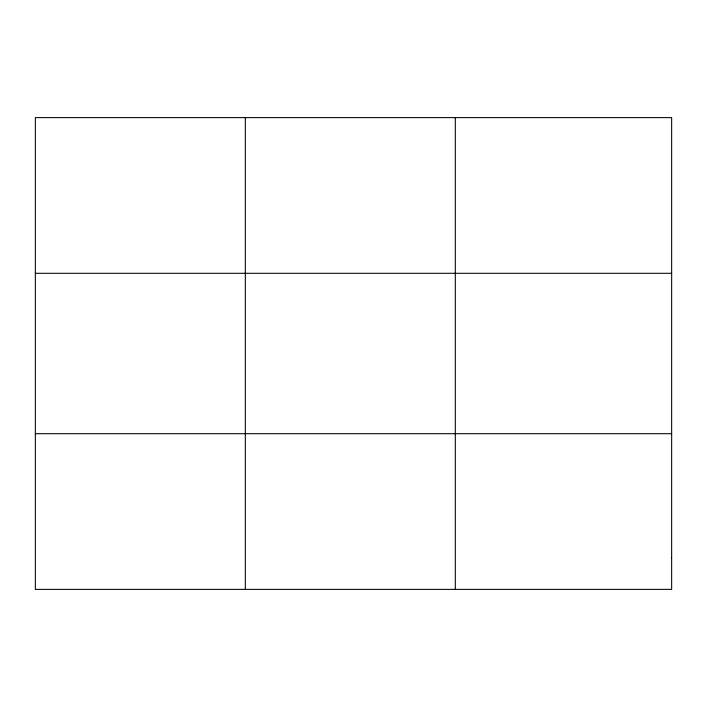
<?xml version="1.0" encoding="UTF-8"?>
<svg xmlns="http://www.w3.org/2000/svg" width="707" height="707" viewBox="0 0 707 707"><rect width="100%" height="100%" fill="white"/><g stroke="black" fill="none" stroke-linecap="round" stroke-linejoin="round"><path stroke-width="1.06" d="M245.329 117.618L245.329 589.382M455.308 117.618L455.308 589.382M35.35 273.3L671.65 273.3M35.35 433.7L671.65 433.7M671.65 558.247L671.65 589.382L35.35 589.382L35.35 117.618L671.65 117.618L671.65 558.247"/></g></svg>
